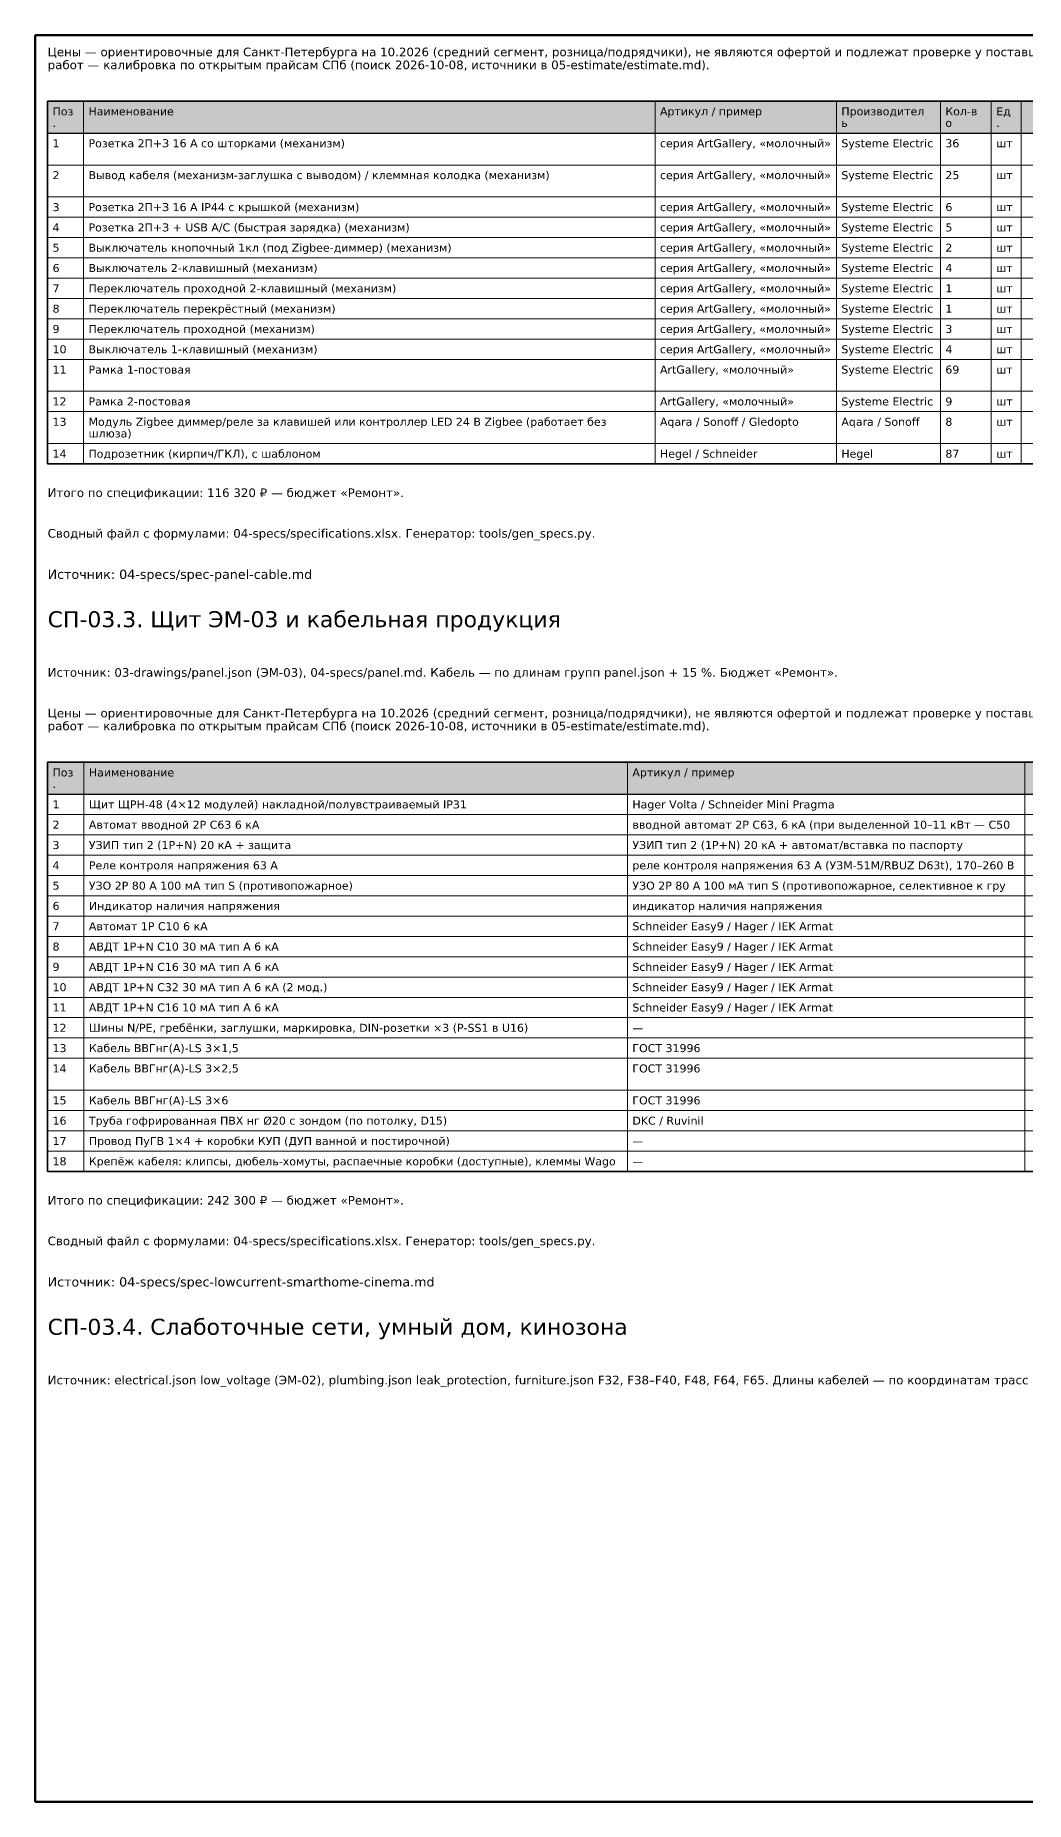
# Model space of a CAD drawing. Header units: millimetres. Extents: x 20 to 415, y 1 to 292.
# Drawn here: x 20 to 180.9, y 5 to 292 of the extents above; entities that cross this region are included whole.
import ezdxf

# ---------------------------------------------------------------- set-up
doc = ezdxf.new("R2010")
doc.units = ezdxf.units.MM
doc.layers.add('FRAME', color=7, linetype='CONTINUOUS')
doc.layers.add('TEXT', color=7, linetype='CONTINUOUS')
doc.styles.add('GOST', font='DejaVuSans.ttf')

msp = doc.modelspace()

# ---------------------------------------------------------------- hatches: boundary and pattern name
at = {"layer": 'TEXT', "true_color": 0xe6e6e6}
h = msp.add_hatch(color=7, dxfattribs=at)
h.dxf.hatch_style = 1
h.paths.add_polyline_path([(22, 276.12), (413, 276.12), (413, 281.3), (22, 281.3)])
h = msp.add_hatch(color=7, dxfattribs=at)
h.dxf.hatch_style = 1
h.paths.add_polyline_path([(22, 168.69), (413, 168.69), (413, 173.88), (22, 173.88)])

# ---------------------------------------------------------------- linework, layer by layer
at = {"layer": 'FRAME', "color": 7, "lineweight": 50}
msp.add_lwpolyline([(20, 5), (415, 5), (415, 292), (20, 292)], close=True, dxfattribs=at)
at = {"layer": 'TEXT', "color": 7, "lineweight": 25}
for points in [[(22, 276.12), (413, 276.12), (413, 281.3), (22, 281.3)], [(22, 168.69), (413, 168.69), (413, 173.88), (22, 173.88)]]:
    msp.add_lwpolyline(points, close=True, dxfattribs=at)
at = {"layer": 'TEXT', "color": 7, "lineweight": 15}
for points in [[(22, 281.3), (22, 276.12)], [(27.84, 281.3), (27.84, 276.12)], [(120.69, 281.3), (120.69, 276.12)], [(150.16, 281.3), (150.16, 276.12)], [(167.06, 281.3), (167.06, 276.12)], [(175.33, 281.3), (175.33, 276.12)], [(180.16, 281.3), (180.16, 276.12)], [(22, 276.12), (22, 270.93)], [(27.84, 276.12), (27.84, 270.93)], [(120.69, 276.12), (120.69, 270.93)], [(150.16, 276.12), (150.16, 270.93)], [(167.06, 276.12), (167.06, 270.93)], [(175.33, 276.12), (175.33, 270.93)], [(180.16, 276.12), (180.16, 270.93)], [(22, 270.93), (22, 265.75)], [(27.84, 270.93), (27.84, 265.75)], [(120.69, 270.93), (120.69, 265.75)], [(150.16, 270.93), (150.16, 265.75)], [(167.06, 270.93), (167.06, 265.75)], [(175.33, 270.93), (175.33, 265.75)], [(180.16, 270.93), (180.16, 265.75)], [(22, 265.75), (22, 262.44)], [(27.84, 265.75), (27.84, 262.44)], [(120.69, 265.75), (120.69, 262.44)], [(150.16, 265.75), (150.16, 262.44)], [(167.06, 265.75), (167.06, 262.44)], [(175.33, 265.75), (175.33, 262.44)], [(180.16, 265.75), (180.16, 262.44)], [(22, 262.44), (22, 259.14)], [(27.84, 262.44), (27.84, 259.14)], [(120.69, 262.44), (120.69, 259.14)], [(150.16, 262.44), (150.16, 259.14)], [(167.06, 262.44), (167.06, 259.14)], [(175.33, 262.44), (175.33, 259.14)], [(180.16, 262.44), (180.16, 259.14)], [(22, 259.14), (22, 255.84)], [(27.84, 259.14), (27.84, 255.84)], [(120.69, 259.14), (120.69, 255.84)], [(150.16, 259.14), (150.16, 255.84)], [(167.06, 259.14), (167.06, 255.84)], [(175.33, 259.14), (175.33, 255.84)], [(180.16, 259.14), (180.16, 255.84)], [(22, 255.84), (22, 252.54)], [(27.84, 255.84), (27.84, 252.54)], [(120.69, 255.84), (120.69, 252.54)], [(150.16, 255.84), (150.16, 252.54)], [(167.06, 255.84), (167.06, 252.54)], [(175.33, 255.84), (175.33, 252.54)], [(180.16, 255.84), (180.16, 252.54)], [(22, 252.54), (22, 249.24)], [(27.84, 252.54), (27.84, 249.24)], [(120.69, 252.54), (120.69, 249.24)], [(150.16, 252.54), (150.16, 249.24)], [(167.06, 252.54), (167.06, 249.24)], [(175.33, 252.54), (175.33, 249.24)], [(180.16, 252.54), (180.16, 249.24)], [(22, 249.24), (22, 245.94)], [(27.84, 249.24), (27.84, 245.94)], [(120.69, 249.24), (120.69, 245.94)], [(150.16, 249.24), (150.16, 245.94)], [(167.06, 249.24), (167.06, 245.94)], [(175.33, 249.24), (175.33, 245.94)], [(180.16, 249.24), (180.16, 245.94)], [(22, 245.94), (22, 242.64)], [(27.84, 245.94), (27.84, 242.64)], [(120.69, 245.94), (120.69, 242.64)], [(150.16, 245.94), (150.16, 242.64)], [(167.06, 245.94), (167.06, 242.64)], [(175.33, 245.94), (175.33, 242.64)], [(180.16, 245.94), (180.16, 242.64)], [(22, 242.64), (22, 239.34)], [(27.84, 242.64), (27.84, 239.34)], [(120.69, 242.64), (120.69, 239.34)], [(150.16, 242.64), (150.16, 239.34)], [(167.06, 242.64), (167.06, 239.34)], [(175.33, 242.64), (175.33, 239.34)], [(180.16, 242.64), (180.16, 239.34)], [(22, 239.34), (22, 234.16)], [(27.84, 239.34), (27.84, 234.16)], [(120.69, 239.34), (120.69, 234.16)], [(150.16, 239.34), (150.16, 234.16)], [(167.06, 239.34), (167.06, 234.16)], [(175.33, 239.34), (175.33, 234.16)], [(180.16, 239.34), (180.16, 234.16)], [(22, 234.16), (22, 230.86)], [(27.84, 234.16), (27.84, 230.86)], [(120.69, 234.16), (120.69, 230.86)], [(150.16, 234.16), (150.16, 230.86)], [(167.06, 234.16), (167.06, 230.86)], [(175.33, 234.16), (175.33, 230.86)], [(180.16, 234.16), (180.16, 230.86)], [(22, 230.86), (22, 225.67)], [(27.84, 230.86), (27.84, 225.67)], [(120.69, 230.86), (120.69, 225.67)], [(150.16, 230.86), (150.16, 225.67)], [(167.06, 230.86), (167.06, 225.67)], [(175.33, 230.86), (175.33, 225.67)], [(180.16, 230.86), (180.16, 225.67)], [(22, 225.67), (22, 222.37)], [(27.84, 225.67), (27.84, 222.37)], [(120.69, 225.67), (120.69, 222.37)], [(150.16, 225.67), (150.16, 222.37)], [(167.06, 225.67), (167.06, 222.37)], [(175.33, 225.67), (175.33, 222.37)], [(180.16, 225.67), (180.16, 222.37)], [(22, 173.88), (22, 168.69)], [(27.9, 173.88), (27.9, 168.69)], [(116.21, 173.88), (116.21, 168.69)], [(180.8, 173.88), (180.8, 168.69)], [(22, 168.69), (22, 165.39)], [(27.9, 168.69), (27.9, 165.39)], [(116.21, 168.69), (116.21, 165.39)], [(180.8, 168.69), (180.8, 165.39)], [(22, 165.39), (22, 162.09)], [(27.9, 165.39), (27.9, 162.09)], [(116.21, 165.39), (116.21, 162.09)], [(180.8, 165.39), (180.8, 162.09)], [(22, 162.09), (22, 158.79)], [(27.9, 162.09), (27.9, 158.79)], [(116.21, 162.09), (116.21, 158.79)], [(180.8, 162.09), (180.8, 158.79)], [(22, 158.79), (22, 155.49)], [(27.9, 158.79), (27.9, 155.49)], [(116.21, 158.79), (116.21, 155.49)], [(180.8, 158.79), (180.8, 155.49)], [(22, 155.49), (22, 152.19)], [(27.9, 155.49), (27.9, 152.19)], [(116.21, 155.49), (116.21, 152.19)], [(180.8, 155.49), (180.8, 152.19)], [(22, 152.19), (22, 148.89)], [(27.9, 152.19), (27.9, 148.89)], [(116.21, 152.19), (116.21, 148.89)], [(180.8, 152.19), (180.8, 148.89)], [(22, 148.89), (22, 145.59)], [(27.9, 148.89), (27.9, 145.59)], [(116.21, 148.89), (116.21, 145.59)], [(180.8, 148.89), (180.8, 145.59)], [(22, 145.59), (22, 142.29)], [(27.9, 145.59), (27.9, 142.29)], [(116.21, 145.59), (116.21, 142.29)], [(180.8, 145.59), (180.8, 142.29)], [(22, 142.29), (22, 138.99)], [(27.9, 142.29), (27.9, 138.99)], [(116.21, 142.29), (116.21, 138.99)], [(180.8, 142.29), (180.8, 138.99)], [(22, 138.99), (22, 135.69)], [(27.9, 138.99), (27.9, 135.69)], [(116.21, 138.99), (116.21, 135.69)], [(180.8, 138.99), (180.8, 135.69)], [(22, 135.69), (22, 132.39)], [(27.9, 135.69), (27.9, 132.39)], [(116.21, 135.69), (116.21, 132.39)], [(180.8, 135.69), (180.8, 132.39)], [(22, 132.39), (22, 129.09)], [(27.9, 132.39), (27.9, 129.09)], [(116.21, 132.39), (116.21, 129.09)], [(180.8, 132.39), (180.8, 129.09)], [(22, 129.09), (22, 125.79)], [(27.9, 129.09), (27.9, 125.79)], [(116.21, 129.09), (116.21, 125.79)], [(180.8, 129.09), (180.8, 125.79)], [(22, 125.79), (22, 120.6)], [(27.9, 125.79), (27.9, 120.6)], [(116.21, 125.79), (116.21, 120.6)], [(180.8, 125.79), (180.8, 120.6)], [(22, 120.6), (22, 117.3)], [(27.9, 120.6), (27.9, 117.3)], [(116.21, 120.6), (116.21, 117.3)], [(180.8, 120.6), (180.8, 117.3)], [(22, 117.3), (22, 114)], [(27.9, 117.3), (27.9, 114)], [(116.21, 117.3), (116.21, 114)], [(180.8, 117.3), (180.8, 114)], [(22, 114), (22, 110.7)], [(27.9, 114), (27.9, 110.7)], [(116.21, 114), (116.21, 110.7)], [(180.8, 114), (180.8, 110.7)], [(22, 110.7), (22, 107.4)], [(27.9, 110.7), (27.9, 107.4)], [(116.21, 110.7), (116.21, 107.4)], [(180.8, 110.7), (180.8, 107.4)]]:
    msp.add_lwpolyline(points, dxfattribs=at)
at = {"layer": 'TEXT', "color": 7, "lineweight": 35}
for points in [[(22, 222.37), (413, 222.37), (413, 281.3), (22, 281.3)], [(22, 107.4), (413, 107.4), (413, 173.88), (22, 173.88)]]:
    msp.add_lwpolyline(points, close=True, dxfattribs=at)
at = {"layer": 'TEXT', "color": 7, "lineweight": 15}
for points in [[(22, 270.93), (413, 270.93), (413, 276.12), (22, 276.12)], [(22, 265.75), (413, 265.75), (413, 270.93), (22, 270.93)], [(22, 262.44), (413, 262.44), (413, 265.75), (22, 265.75)], [(22, 259.14), (413, 259.14), (413, 262.44), (22, 262.44)], [(22, 255.84), (413, 255.84), (413, 259.14), (22, 259.14)], [(22, 252.54), (413, 252.54), (413, 255.84), (22, 255.84)], [(22, 249.24), (413, 249.24), (413, 252.54), (22, 252.54)], [(22, 245.94), (413, 245.94), (413, 249.24), (22, 249.24)], [(22, 242.64), (413, 242.64), (413, 245.94), (22, 245.94)], [(22, 239.34), (413, 239.34), (413, 242.64), (22, 242.64)], [(22, 234.16), (413, 234.16), (413, 239.34), (22, 239.34)], [(22, 230.86), (413, 230.86), (413, 234.16), (22, 234.16)], [(22, 225.67), (413, 225.67), (413, 230.86), (22, 230.86)], [(22, 222.37), (413, 222.37), (413, 225.67), (22, 225.67)], [(22, 165.39), (413, 165.39), (413, 168.69), (22, 168.69)], [(22, 162.09), (413, 162.09), (413, 165.39), (22, 165.39)], [(22, 158.79), (413, 158.79), (413, 162.09), (22, 162.09)], [(22, 155.49), (413, 155.49), (413, 158.79), (22, 158.79)], [(22, 152.19), (413, 152.19), (413, 155.49), (22, 155.49)], [(22, 148.89), (413, 148.89), (413, 152.19), (22, 152.19)], [(22, 145.59), (413, 145.59), (413, 148.89), (22, 148.89)], [(22, 142.29), (413, 142.29), (413, 145.59), (22, 145.59)], [(22, 138.99), (413, 138.99), (413, 142.29), (22, 142.29)], [(22, 135.69), (413, 135.69), (413, 138.99), (22, 138.99)], [(22, 132.39), (413, 132.39), (413, 135.69), (22, 135.69)], [(22, 129.09), (413, 129.09), (413, 132.39), (22, 132.39)], [(22, 125.79), (413, 125.79), (413, 129.09), (22, 129.09)], [(22, 120.6), (413, 120.6), (413, 125.79), (22, 125.79)], [(22, 117.3), (413, 117.3), (413, 120.6), (22, 120.6)], [(22, 114), (413, 114), (413, 117.3), (22, 117.3)], [(22, 110.7), (413, 110.7), (413, 114), (22, 114)], [(22, 107.4), (413, 107.4), (413, 110.7), (22, 110.7)]]:
    msp.add_lwpolyline(points, close=True, dxfattribs=at)

# ---------------------------------------------------------------- texts
at = {"layer": 'TEXT', "color": 7, "style": 'GOST'}
for s, height, p in [('Цены — ориентировочные для Санкт-Петербурга на 10.2026 (средний сегмент, розница/подрядчики), не являются офертой и подлежат проверке у поставщиков перед закупкой. Материалы — по диапазонам 02-concept/materials.json (price_ref) с поправкой на рост цен 1-го полугодия 2026 (INFOline: плитка +17 %, электрика +15 %, ЛКМ +10 %, напольные +10,5 %); расценки', 1.4, (22, 288.6)), ('работ — калибровка по открытым прайсам СПб (поиск 2026-10-08, источники в 05-estimate/estimate.md).', 1.4, (22, 286.5)), ('Поз', 1.3, (22.8, 279)), ('Наименование', 1.3, (28.64, 279)), ('Артикул / пример', 1.3, (121.49, 279)), ('Производител', 1.3, (150.96, 279)), ('Кол-в', 1.3, (167.86, 279)), ('Ед', 1.3, (176.13, 279)), ('.', 1.3, (22.8, 277.12)), ('ь', 1.3, (150.96, 277.12)), ('о', 1.3, (167.86, 277.12)), ('.', 1.3, (176.13, 277.12)), ('1', 1.3, (22.8, 273.81)), ('Розетка 2П+З 16 А со шторками (механизм)', 1.3, (28.64, 273.81)), ('серия ArtGallery, «молочный»', 1.3, (121.49, 273.81)), ('Systeme Electric', 1.3, (150.96, 273.81)), ('36', 1.3, (167.86, 273.81)), ('шт', 1.3, (176.13, 273.81)), ('2', 1.3, (22.8, 268.63)), ('Вывод кабеля (механизм-заглушка с выводом) / клеммная колодка (механизм)', 1.3, (28.64, 268.63)), ('серия ArtGallery, «молочный»', 1.3, (121.49, 268.63)), ('Systeme Electric', 1.3, (150.96, 268.63)), ('25', 1.3, (167.86, 268.63)), ('шт', 1.3, (176.13, 268.63)), ('3', 1.3, (22.8, 263.44)), ('Розетка 2П+З 16 А IP44 с крышкой (механизм)', 1.3, (28.64, 263.44)), ('серия ArtGallery, «молочный»', 1.3, (121.49, 263.44)), ('Systeme Electric', 1.3, (150.96, 263.44)), ('6', 1.3, (167.86, 263.44)), ('шт', 1.3, (176.13, 263.44)), ('4', 1.3, (22.8, 260.14)), ('Розетка 2П+З + USB A/C (быстрая зарядка) (механизм)', 1.3, (28.64, 260.14)), ('серия ArtGallery, «молочный»', 1.3, (121.49, 260.14)), ('Systeme Electric', 1.3, (150.96, 260.14)), ('5', 1.3, (167.86, 260.14)), ('шт', 1.3, (176.13, 260.14)), ('5', 1.3, (22.8, 256.84)), ('Выключатель кнопочный 1кл (под Zigbee-диммер) (механизм)', 1.3, (28.64, 256.84)), ('серия ArtGallery, «молочный»', 1.3, (121.49, 256.84)), ('Systeme Electric', 1.3, (150.96, 256.84)), ('2', 1.3, (167.86, 256.84)), ('шт', 1.3, (176.13, 256.84)), ('6', 1.3, (22.8, 253.54)), ('Выключатель 2-клавишный (механизм)', 1.3, (28.64, 253.54)), ('серия ArtGallery, «молочный»', 1.3, (121.49, 253.54)), ('Systeme Electric', 1.3, (150.96, 253.54)), ('4', 1.3, (167.86, 253.54)), ('шт', 1.3, (176.13, 253.54)), ('7', 1.3, (22.8, 250.24)), ('Переключатель проходной 2-клавишный (механизм)', 1.3, (28.64, 250.24)), ('серия ArtGallery, «молочный»', 1.3, (121.49, 250.24)), ('Systeme Electric', 1.3, (150.96, 250.24)), ('1', 1.3, (167.86, 250.24)), ('шт', 1.3, (176.13, 250.24)), ('8', 1.3, (22.8, 246.94)), ('Переключатель перекрёстный (механизм)', 1.3, (28.64, 246.94)), ('серия ArtGallery, «молочный»', 1.3, (121.49, 246.94)), ('Systeme Electric', 1.3, (150.96, 246.94)), ('1', 1.3, (167.86, 246.94)), ('шт', 1.3, (176.13, 246.94)), ('9', 1.3, (22.8, 243.64)), ('Переключатель проходной (механизм)', 1.3, (28.64, 243.64)), ('серия ArtGallery, «молочный»', 1.3, (121.49, 243.64)), ('Systeme Electric', 1.3, (150.96, 243.64)), ('3', 1.3, (167.86, 243.64)), ('шт', 1.3, (176.13, 243.64)), ('10', 1.3, (22.8, 240.34)), ('Выключатель 1-клавишный (механизм)', 1.3, (28.64, 240.34)), ('серия ArtGallery, «молочный»', 1.3, (121.49, 240.34)), ('Systeme Electric', 1.3, (150.96, 240.34)), ('4', 1.3, (167.86, 240.34)), ('шт', 1.3, (176.13, 240.34)), ('11', 1.3, (22.8, 237.04)), ('Рамка 1-постовая', 1.3, (28.64, 237.04)), ('ArtGallery, «молочный»', 1.3, (121.49, 237.04)), ('Systeme Electric', 1.3, (150.96, 237.04)), ('69', 1.3, (167.86, 237.04)), ('шт', 1.3, (176.13, 237.04)), ('12', 1.3, (22.8, 231.86)), ('Рамка 2-постовая', 1.3, (28.64, 231.86)), ('ArtGallery, «молочный»', 1.3, (121.49, 231.86)), ('Systeme Electric', 1.3, (150.96, 231.86)), ('9', 1.3, (167.86, 231.86)), ('шт', 1.3, (176.13, 231.86)), ('13', 1.3, (22.8, 228.56)), ('Модуль Zigbee диммер/реле за клавишей или контроллер LED 24 В Zigbee (работает без', 1.3, (28.64, 228.56)), ('Aqara / Sonoff / Gledopto', 1.3, (121.49, 228.56)), ('Aqara / Sonoff', 1.3, (150.96, 228.56)), ('8', 1.3, (167.86, 228.56)), ('шлюза)', 1.3, (28.64, 226.67)), ('шт', 1.3, (176.13, 228.56)), ('14', 1.3, (22.8, 223.37)), ('Подрозетник (кирпич/ГКЛ), с шаблоном', 1.3, (28.64, 223.37)), ('Hegel / Schneider', 1.3, (121.49, 223.37)), ('Hegel', 1.3, (150.96, 223.37)), ('87', 1.3, (167.86, 223.37)), ('шт', 1.3, (176.13, 223.37)), ('Итого по спецификации: 116 320 ₽ — бюджет «Ремонт».', 1.4, (22, 216.98)), ('Сводный файл с формулами: 04-specs/specifications.xlsx. Генератор: tools/gen_specs.py.', 1.4, (22, 210.38)), ('Источник: 04-specs/spec-panel-cable.md', 1.5, (22, 203.68)), ('СП-03.3. Щит ЭМ-03 и кабельная продукция', 2.6, (22, 195.83)), ('Источник: 03-drawings/panel.json (ЭМ-03), 04-specs/panel.md. Кабель — по длинам групп panel.json + 15 %. Бюджет «Ремонт».', 1.4, (22, 187.78)), ('Цены — ориентировочные для Санкт-Петербурга на 10.2026 (средний сегмент, розница/подрядчики), не являются офертой и подлежат проверке у поставщиков перед закупкой. Материалы — по диапазонам 02-concept/materials.json (price_ref) с поправкой на рост цен 1-го полугодия 2026 (INFOline: плитка +17 %, электрика +15 %, ЛКМ +10 %, напольные +10,5 %); расценки', 1.4, (22, 181.18)), ('работ — калибровка по открытым прайсам СПб (поиск 2026-10-08, источники в 05-estimate/estimate.md).', 1.4, (22, 179.08)), ('Поз', 1.3, (22.8, 171.58)), ('Наименование', 1.3, (28.7, 171.58)), ('Артикул / пример', 1.3, (117.01, 171.58)), ('.', 1.3, (22.8, 169.69)), ('1', 1.3, (22.8, 166.39)), ('Щит ЩРН-48 (4×12 модулей) накладной/полувстраиваемый IP31', 1.3, (28.7, 166.39)), ('Hager Volta / Schneider Mini Pragma', 1.3, (117.01, 166.39)), ('2', 1.3, (22.8, 163.09)), ('Автомат вводной 2P C63 6 кА', 1.3, (28.7, 163.09)), ('вводной автомат 2P C63, 6 кА (при выделенной 10–11 кВт — C50', 1.3, (117.01, 163.09)), ('3', 1.3, (22.8, 159.79)), ('УЗИП тип 2 (1P+N) 20 кА + защита', 1.3, (28.7, 159.79)), ('УЗИП тип 2 (1P+N) 20 кА + автомат/вставка по паспорту', 1.3, (117.01, 159.79)), ('4', 1.3, (22.8, 156.49)), ('Реле контроля напряжения 63 А', 1.3, (28.7, 156.49)), ('реле контроля напряжения 63 А (УЗМ-51М/RBUZ D63t), 170–260 В', 1.3, (117.01, 156.49)), ('5', 1.3, (22.8, 153.19)), ('УЗО 2P 80 А 100 мА тип S (противопожарное)', 1.3, (28.7, 153.19)), ('УЗО 2P 80 А 100 мА тип S (противопожарное, селективное к гру', 1.3, (117.01, 153.19)), ('6', 1.3, (22.8, 149.89)), ('Индикатор наличия напряжения', 1.3, (28.7, 149.89)), ('индикатор наличия напряжения', 1.3, (117.01, 149.89)), ('7', 1.3, (22.8, 146.59)), ('Автомат 1P C10 6 кА', 1.3, (28.7, 146.59)), ('Schneider Easy9 / Hager / IEK Armat', 1.3, (117.01, 146.59)), ('8', 1.3, (22.8, 143.29)), ('АВДТ 1P+N C10 30 мА тип A 6 кА', 1.3, (28.7, 143.29)), ('Schneider Easy9 / Hager / IEK Armat', 1.3, (117.01, 143.29)), ('9', 1.3, (22.8, 139.99)), ('АВДТ 1P+N C16 30 мА тип A 6 кА', 1.3, (28.7, 139.99)), ('Schneider Easy9 / Hager / IEK Armat', 1.3, (117.01, 139.99)), ('10', 1.3, (22.8, 136.69)), ('АВДТ 1P+N C32 30 мА тип A 6 кА (2 мод.)', 1.3, (28.7, 136.69)), ('Schneider Easy9 / Hager / IEK Armat', 1.3, (117.01, 136.69)), ('11', 1.3, (22.8, 133.39)), ('АВДТ 1P+N C16 10 мА тип A 6 кА', 1.3, (28.7, 133.39)), ('Schneider Easy9 / Hager / IEK Armat', 1.3, (117.01, 133.39)), ('12', 1.3, (22.8, 130.09)), ('Шины N/PE, гребёнки, заглушки, маркировка, DIN-розетки ×3 (P-SS1 в U16)', 1.3, (28.7, 130.09)), ('—', 1.3, (117.01, 130.09)), ('13', 1.3, (22.8, 126.79)), ('Кабель ВВГнг(А)-LS 3×1,5', 1.3, (28.7, 126.79)), ('ГОСТ 31996', 1.3, (117.01, 126.79)), ('14', 1.3, (22.8, 123.49)), ('Кабель ВВГнг(А)-LS 3×2,5', 1.3, (28.7, 123.49)), ('ГОСТ 31996', 1.3, (117.01, 123.49)), ('15', 1.3, (22.8, 118.3)), ('Кабель ВВГнг(А)-LS 3×6', 1.3, (28.7, 118.3)), ('ГОСТ 31996', 1.3, (117.01, 118.3)), ('16', 1.3, (22.8, 115)), ('Труба гофрированная ПВХ нг Ø20 с зондом (по потолку, D15)', 1.3, (28.7, 115)), ('DKC / Ruvinil', 1.3, (117.01, 115)), ('17', 1.3, (22.8, 111.7)), ('Провод ПуГВ 1×4 + коробки КУП (ДУП ванной и постирочной)', 1.3, (28.7, 111.7)), ('—', 1.3, (117.01, 111.7)), ('18', 1.3, (22.8, 108.4)), ('Крепёж кабеля: клипсы, дюбель-хомуты, распаечные коробки (доступные), клеммы Wago', 1.3, (28.7, 108.4)), ('—', 1.3, (117.01, 108.4)), ('Итого по спецификации: 242 300 ₽ — бюджет «Ремонт».', 1.4, (22, 102.01)), ('Сводный файл с формулами: 04-specs/specifications.xlsx. Генератор: tools/gen_specs.py.', 1.4, (22, 95.41)), ('Источник: 04-specs/spec-lowcurrent-smarthome-cinema.md', 1.5, (22, 88.71)), ('СП-03.4. Слаботочные сети, умный дом, кинозона', 2.6, (22, 80.86)), ('Источник: electrical.json low_voltage (ЭМ-02), plumbing.json leak_protection, furniture.json F32, F38–F40, F48, F64, F65. Длины кабелей — по координатам трасс (по потолку, D15) + 15 %. Сети и защита от протечек — «Ремонт»; проектор, экран, акустика, ТВ — «Мебель+техника» (№34).', 1.4, (22, 72.81))]:
    msp.add_text(s, height=height, dxfattribs=at).set_placement(p)

doc.saveas('drawing.dxf')
